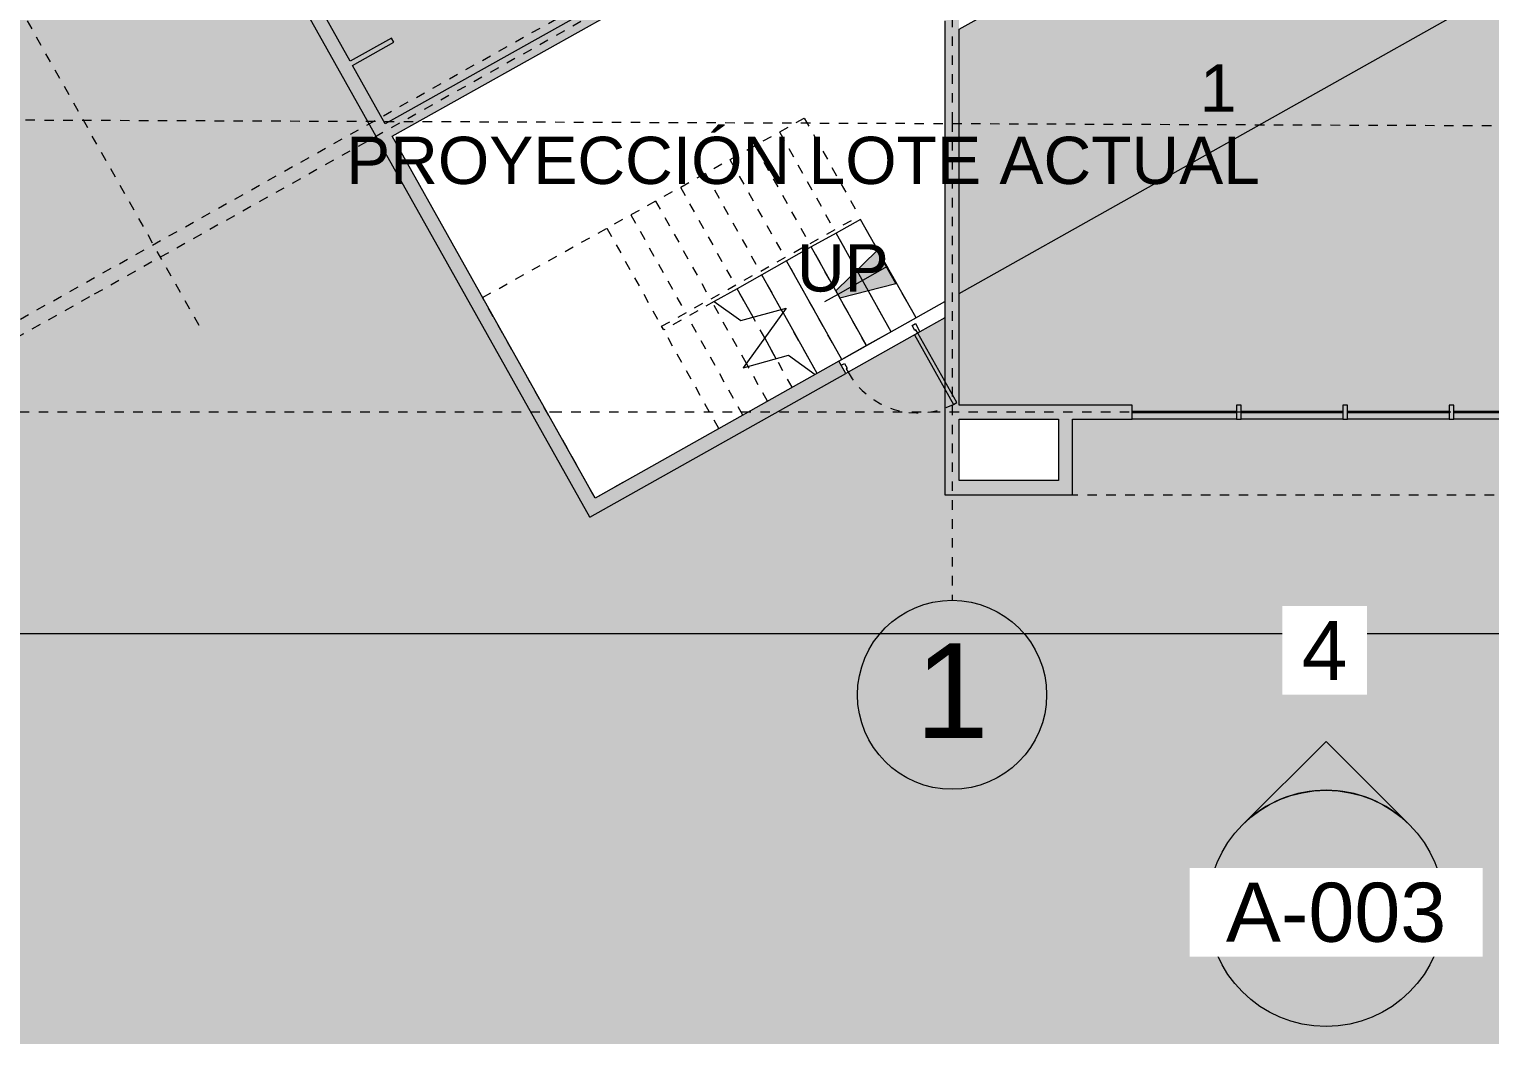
# Model space of a CAD drawing. Header units: metres. Extents: x -11.7 to 73.2, y 41.7 to 99.3.
# Drawn here: x 1.15 to 16.6, y 41.66 to 52.39 of the extents above; entities that cross this region are included whole.
import ezdxf

# ---------------------------------------------------------------- set-up
doc = ezdxf.new("R2010")
doc.units = ezdxf.units.M
for name, pattern in [('Basculante', [0.004, 0.0025, -0.0015]), ('Dash dot', [0.015875, 0.00635, -0.004763, 0, -0.004763]), ('LineaDiscontinua-1_5mm', [0.003, 0.0015, -0.0015]), ('LíneaDeRejilla', [0.021, 0.012, -0.003, 0.003, -0.003]), ('Oculto', [0.006, 0.004, -0.002]), ('Overhead', [0.004, 0.0025, -0.0015])]:
    doc.linetypes.add(name, pattern=pattern)
for name, color, linetype, lineweight in [('A-DETL', 3, 'Continuous', 5), ('A-DETL-GENF', 92, 'Continuous', 5), ('A-DETL-LNOC', 90, 'Oculto', 5), ('A-ESCA', 31, 'Continuous', 5), ('A-ESCA-ANNO', 31, 'Continuous', 5), ('A-ESCA-LNOC', 31, 'Basculante', 5), ('A-FLOR-PROY', 1, 'Overhead', 5), ('A-GLAZ-CURT', 52, 'Continuous', 9), ('A-GLAZ-CWMG', 51, 'Continuous', 13), ('A-MURO-ACHU', 111, 'Continuous', 9), ('A-PISO', 51, 'Continuous', 9), ('A-PISO-ACHU', 8, 'Continuous', 9), ('A-PUER', 31, 'Continuous', 5), ('A-PUER-MARC', 31, 'Continuous', 9), ('A-TEXT-NOTA', 2, 'Continuous', 5), ('A-TEXT-SIMB', 111, 'Continuous', 5), ('A-VENT-CORT', 52, 'Continuous', 5), ('A-VENT-CORT-MARC', 51, 'Continuous', 5), ('A-WALL', 113, 'Continuous', 18), ('S-ESCA-IDEN', 31, 'Continuous', 5), ('S-REJI', 1, 'Continuous', 5), ('S-REJI-IDEN', 1, 'Continuous', 5)]:
    doc.layers.add(name, color=color, linetype=linetype, lineweight=lineweight)
doc.styles.add('Arial', font='Arial.ttf', dxfattribs={"height": 0.5})
doc.styles.add('Arial_1', font='Arial.ttf', dxfattribs={"height": 0.625})
doc.styles.add('Arial_2', font='Arial.ttf', dxfattribs={"height": 1})

# ---------------------------------------------------------------- blocks, each defined once
blk = doc.blocks.new('Panel de sistema - Vidrio-10-1633779-Nivel 1')
at = {"layer": 'A-GLAZ-CURT'}
for p, q in [((0.55, 0.005), (-0.55, 0.005)), ((-0.55, 0.005), (-0.55, -0.005)), ((0.55, -0.005), (0.55, 0.005)), ((-0.55, -0.005), (0.55, -0.005))]:
    blk.add_line(p, q, dxfattribs=at)
blk = doc.blocks.new('Panel de sistema - Vidrio-10-1633780-Nivel 1')
at = {"layer": 'A-GLAZ-CURT'}
for p, q in [((0.5375, 0.005), (-0.5375, 0.005)), ((-0.5375, 0.005), (-0.5375, -0.005)), ((0.5375, -0.005), (0.5375, 0.005)), ((-0.5375, -0.005), (0.5375, -0.005))]:
    blk.add_line(p, q, dxfattribs=at)
blk = doc.blocks.new('Montante rectangular - 50x150-1633746-Nivel 1')
at = {"layer": 'A-GLAZ-CWMG'}
for p, q in [((-0.025, 0.075), (0.025, 0.075)), ((-0.025, -0.075), (-0.025, 0.075)), ((0.025, 0.075), (0.025, -0.075)), ((0.025, -0.075), (-0.025, -0.075))]:
    blk.add_line(p, q, dxfattribs=at)
blk = doc.blocks.new('Panel de sistema - Vidrio-10-1633763-Nivel 1')
at = {"layer": 'A-GLAZ-CURT'}
for p, q in [((0.5, 0.005), (-0.5, 0.005)), ((-0.5, 0.005), (-0.5, -0.005)), ((0.5, -0.005), (0.5, 0.005)), ((-0.5, -0.005), (0.5, -0.005))]:
    blk.add_line(p, q, dxfattribs=at)
blk = doc.blocks.new('Puerta-Batiente-HojaLisa - 900x2200-V7-Nivel 1')
at = {"layer": 'A-PUER'}
for p, q in [((-0.382, 0.919), (-0.422, 0.919)), ((-0.422, 0.919), (-0.422, 0.075)), ((-0.382, 0.075), (-0.382, 0.919)), ((-0.422, 0.075), (-0.382, 0.075))]:
    blk.add_line(p, q, dxfattribs=at)
at = {"layer": 'A-PUER', "linetype": 'LineaDiscontinua-1_5mm'}
blk.add_arc((-0.422, 0.075), 0.844, 360, 87.2835, dxfattribs=at)
at = {"layer": 'A-PUER-MARC'}
for p, q in [((-0.45, -0.025), (-0.45, 0.075)), ((-0.45, 0.075), (-0.422, 0.075)), ((-0.422, 0.075), (-0.422, 0.035)), ((-0.422, 0.035), (-0.41, 0.035)), ((-0.41, 0.035), (-0.41, -0.025)), ((0.41, 0.035), (0.422, 0.035)), ((0.41, -0.025), (0.41, 0.035)), ((0.422, 0.035), (0.422, 0.075)), ((0.422, 0.075), (0.45, 0.075)), ((0.45, 0.075), (0.45, -0.025)), ((-0.41, -0.025), (-0.45, -0.025)), ((0.45, -0.025), (0.41, -0.025))]:
    blk.add_line(p, q, dxfattribs=at)
blk = doc.blocks.new('Grid - 4mm-563819-Nivel 1')
at = {"layer": 'S-REJI-IDEN'}
blk.add_circle((0, 0), 0.004, dxfattribs=at)
blk = doc.blocks.new('Elevation - Flecha rellenada-118254-Nivel 1')
at = {"layer": 'A-TEXT-SIMB'}
blk.add_circle((0, 0), 0.005, dxfattribs=at)
blk = doc.blocks.new('Elevation - Flecha rellenada-117977-Nivel 1')
at = {"layer": 'A-TEXT-SIMB'}
h = blk.add_hatch(color=256, dxfattribs=at)
edge = h.paths.add_edge_path(flags=0)
edge.add_line((-0.003536, 0.003536), (0, 0.007071))
edge.add_line((0, 0.007071), (0.003536, 0.003536))
edge.add_arc((0, 0), 0.005, 45, 135)
for p, q in [((0, 0.007071), (-0.003536, 0.003536)), ((0, 0.007071), (-0.003536, 0.003536)), ((0.003536, 0.003536), (0, 0.007071)), ((0.003536, 0.003536), (0, 0.007071))]:
    blk.add_line(p, q, dxfattribs=at)
blk.add_arc((0, 0), 0.005, 45, 135, dxfattribs=at)
blk.add_arc((0, 0), 0.005, 45, 135, dxfattribs=at)

msp = doc.modelspace()

# ---------------------------------------------------------------- hatches: boundary and pattern name
at = {"layer": 'A-DETL-GENF'}
h = msp.add_hatch(color=7, dxfattribs=at)
h.paths.add_polyline_path([(4.917, 51.393), (7.972, 53.105), (7.582, 53.801), (6.404, 53.141), (6.493, 52.981), (6.45, 52.957), (6.336, 53.16), (7.558, 53.845), (7.167, 54.542), (5.99, 53.88), (6.086, 53.708), (6.043, 53.684), (5.922, 53.899), (7.273, 54.659), (8.173, 53.053), (12.576, 55.522), (12.502, 55.653), (12.677, 55.751), (11.479, 57.888), (9.734, 56.91), (10.932, 54.773), (11.107, 54.871), (11.18, 54.74), (9.215, 53.638), (7.869, 56.039), (8.417, 56.344), (8.49, 56.213), (8.509, 56.221), (9.682, 54.127), (9.25, 53.883), (9.272, 53.843), (10.802, 54.7), (9.604, 56.837), (9.188, 56.604), (9.114, 56.735), (12.827, 58.816), (12.9, 58.685), (11.959, 58.157), (13.157, 56.02), (13.837, 56.401), (13.079, 57.754), (13.428, 57.949), (14.186, 56.597), (14.884, 56.988), (13.686, 59.125), (13.598, 59.076), (13.524, 59.207), (14.528, 59.769), (14.601, 59.638), (14.514, 59.589), (15.712, 57.452), (16.628, 57.966), (15.43, 60.103), (15.299, 60.029), (15.225, 60.16), (15.836, 60.503), (17.107, 58.235), (18.821, 59.195), (17.55, 61.463), (17.681, 61.537), (18.952, 59.269), (20.806, 60.308), (20.5, 60.853), (20.631, 60.926), (20.937, 60.381), (22.18, 61.078), (20.982, 63.215), (19.739, 62.518), (20.191, 61.711), (20.06, 61.638), (19.535, 62.576), (21.039, 63.419), (22.311, 61.151), (25.037, 62.679), (23.839, 64.816), (21.898, 63.728), (21.824, 63.859), (23.895, 65.022), (23.455, 65.807), (22.91, 65.502), (22.837, 65.633), (23.382, 65.938), (21.638, 69.049), (1.261, 57.633), (1.268, 57.62), (2.145, 58.112), (2.219, 57.981), (1.462, 57.557), (2.834, 55.108), (3.003, 55.203), (3.028, 55.16), (2.859, 55.065), (3.347, 54.193), (4.816, 54.994), (4.292, 55.929), (6.019, 56.896), (6.833, 55.444), (6.702, 55.371), (5.962, 56.692), (5.244, 56.29), (5.738, 55.408), (5.766, 55.423), (5.79, 55.379), (5.546, 55.242), (5.521, 55.286), (5.695, 55.383), (5.201, 56.265), (4.496, 55.868), (5.021, 54.935), (3.421, 54.062), (4.18, 52.708), (4.616, 52.953), (4.64, 52.909), (4.204, 52.664), (4.547, 52.054), (4.982, 52.299), (5.007, 52.255), (4.571, 52.01), (4.857, 51.501)], flags=0)
h.paths.add_polyline_path([(10.327, 54.491), (9.153, 56.584), (9.589, 56.829), (10.763, 54.735), (10.699, 54.7)], flags=0)
h.paths.add_polyline_path([(4.052, 54.583), (3.559, 55.458), (3.55, 55.454), (3.526, 55.497), (3.769, 55.634), (3.794, 55.591), (3.602, 55.483), (4.095, 54.607)], flags=0)
h.paths.add_polyline_path([(6.313, 55.674), (6.288, 55.717), (6.445, 55.805), (6.47, 55.762), (6.337, 55.687)], flags=0)
h.paths.add_polyline_path([(7.429, 56.824), (6.621, 58.265), (6.624, 58.266), (6.551, 58.397), (6.547, 58.397), (5.69, 59.927), (5.708, 59.937), (5.634, 60.068), (5.748, 60.13), (7.486, 57.028), (8.235, 57.448), (8.308, 57.317), (7.472, 56.848)], flags=0)
h.paths.add_polyline_path([(4.108, 57.11), (4.083, 57.153), (5.308, 57.839), (5.332, 57.795), (4.127, 57.12)], flags=0)
h.paths.add_polyline_path([(15.363, 57.257), (15.363, 57.257), (15.363, 57.257)], flags=0)
h.paths.add_polyline_path([(5.448, 57.607), (4.517, 59.269), (4.648, 59.343), (5.506, 57.812), (5.766, 57.957), (5.839, 57.826), (5.498, 57.635)], flags=0)
h.paths.add_polyline_path([(3.79, 57.677), (3.668, 57.895), (3.712, 57.919), (3.713, 57.917), (4.9, 58.585), (4.924, 58.541), (3.737, 57.873), (3.834, 57.701)], flags=0)
h.paths.add_polyline_path([(9.093, 57.757), (9.02, 57.888), (9.015, 57.888), (7.35, 60.857), (7.482, 60.929), (8.279, 59.507), (8.79, 59.794), (8.864, 59.663), (8.701, 59.572), (9.483, 58.176), (9.134, 57.981), (9.147, 57.959), (10.025, 58.451), (10.098, 58.32), (9.114, 57.769)], flags=0)
h.paths.add_polyline_path([(3.407, 58.36), (3.285, 58.579), (3.329, 58.603), (3.451, 58.384)], flags=0)
h.paths.add_polyline_path([(10.897, 58.768), (10.823, 58.899), (11.702, 59.391), (11.689, 59.411), (11.341, 59.216), (10.559, 60.612), (10.404, 60.527), (10.33, 60.657), (10.834, 60.939), (10.036, 62.363), (10.167, 62.436), (11.832, 59.464), (12.661, 59.929), (12.734, 59.798), (10.982, 58.816)], flags=0)
h.paths.add_polyline_path([(9.561, 60.054), (9.488, 60.185), (9.491, 60.187), (8.693, 61.61), (8.823, 61.683), (9.622, 60.26), (9.633, 60.266), (9.706, 60.135), (9.622, 60.088)], flags=0)
h.paths.add_polyline_path([(13.52, 60.238), (11.78, 63.341), (11.911, 63.414), (13.577, 60.442), (14.406, 60.907), (14.479, 60.776), (13.577, 60.27)], flags=0)
h.paths.add_polyline_path([(15.264, 61.217), (13.525, 64.319), (13.656, 64.392), (15.395, 61.29)], flags=0)
h.paths.add_polyline_path([(14.456, 64.841), (14.383, 64.972), (17.211, 66.557), (17.285, 66.426), (14.503, 64.867)], flags=0)
h = msp.add_hatch(color=7, dxfattribs=at)
h.paths.add_polyline_path([(31.416, 54.567), (31.566, 54.567), (31.566, 54.467), (31.416, 54.467)], flags=0)
h.paths.add_polyline_path([(19.166, 54.567), (19.316, 54.567), (19.316, 54.467), (19.166, 54.467)], flags=0)
h.paths.add_polyline_path([(17.366, 54.567), (17.366, 54.467), (17.216, 54.467), (17.216, 54.567), (17.266, 54.567)], flags=0)
h.paths.add_polyline_path([(25.491, 48.267), (28.891, 48.267), (28.891, 48.402), (29.466, 48.402), (29.466, 51.062), (29.616, 51.062), (29.616, 48.402), (31.416, 48.402), (31.416, 50.162), (31.566, 50.162), (31.566, 48.267), (36.066, 48.267), (36.066, 48.417), (36.581, 48.417), (36.581, 48.267), (36.701, 48.267), (36.701, 55.917), (36.581, 55.917), (36.581, 55.767), (31.566, 55.767), (31.566, 55.467), (31.416, 55.467), (31.416, 54.567), (29.616, 54.567), (29.616, 55.467), (29.466, 55.467), (29.466, 55.767), (24.466, 55.767), (24.466, 48.342), (24.316, 48.342), (24.316, 55.767), (19.316, 55.767), (19.316, 55.467), (19.166, 55.467), (19.166, 54.567), (17.366, 54.567), (17.366, 55.467), (17.216, 55.467), (17.216, 55.767), (17.003, 55.767), (10.985, 52.394), (10.985, 48.417), (12.816, 48.417), (12.816, 48.267), (17.216, 48.267), (17.216, 51.062), (17.366, 51.062), (17.366, 48.402), (19.166, 48.402), (19.166, 50.162), (19.316, 50.162), (19.316, 48.402), (19.841, 48.402), (19.841, 48.267), (25.441, 48.267)], flags=0)
h.paths.add_polyline_path([(19.316, 50.962), (19.166, 50.962), (19.166, 53.677), (19.316, 53.677), (19.316, 51.062)], flags=0)
h.paths.add_polyline_path([(31.566, 50.962), (31.416, 50.962), (31.416, 53.677), (31.566, 53.677), (31.566, 51.062)], flags=0)
h.paths.add_polyline_path([(17.216, 51.862), (17.216, 53.677), (17.366, 53.677), (17.366, 51.862), (17.266, 51.862)], flags=0)
h.paths.add_polyline_path([(29.616, 51.862), (29.466, 51.862), (29.466, 53.677), (29.616, 53.677), (29.616, 52.471)], flags=0)
h.paths.add_polyline_path([(29.616, 54.467), (29.466, 54.467), (29.466, 54.567), (29.616, 54.567)], flags=0)
at = {"layer": 'A-MURO-ACHU'}
for points in [[(7.006, 47.36), (7.136, 47.433), (1.584, 57.338), (1.454, 57.265), (6.161, 48.867)], [(4.991, 51.262), (8.176, 53.048), (8.103, 53.179), (4.917, 51.393), (4.987, 51.267)], [(10.835, 47.467), (10.985, 47.468), (10.985, 52.566), (10.835, 52.482), (10.835, 47.468)], [(4.571, 52.01), (5.007, 52.255), (4.982, 52.299), (4.547, 52.054)], [(7.079, 47.229), (9.786, 48.751), (9.713, 48.882), (7.006, 47.36), (7.078, 47.231)], [(12.035, 48.267), (12.816, 48.267), (12.816, 48.417), (10.985, 48.417), (10.985, 48.267)], [(12.185, 47.467), (12.185, 48.267), (12.035, 48.267), (12.035, 47.467), (12.17, 47.467)], [(10.985, 47.467), (12.035, 47.468), (12.035, 47.617), (10.985, 47.617), (10.985, 47.468)]]:
    msp.add_hatch(color=256, dxfattribs=at).paths.add_polyline_path(points, flags=0)
at = {"layer": 'A-PISO-ACHU'}
h = msp.add_hatch(color=256, dxfattribs=at)
h.paths.add_polyline_path([(-5.714, 41.658), (19.599, 41.658), (19.605, 42.464), (40.933, 42.478), (40.946, 41.658), (44.914, 41.658), (44.914, 42.48), (49.914, 42.481), (49.914, 42.473), (54.904, 42.467), (54.904, 41.658), (54.914, 41.658), (54.914, 42.487), (58.671, 42.49), (57.849, 43.512), (57.759, 43.633), (57.679, 43.76), (57.608, 43.893), (57.547, 44.031), (57.497, 44.173), (57.458, 44.319), (57.43, 44.467), (57.413, 44.616), (57.408, 44.767), (57.416, 57.285), (57.416, 79.65), (59.917, 86.617), (59.925, 86.624), (59.917, 86.63), (59.917, 92.022), (59.937, 92.025), (59.938, 92.176), (59.913, 92.171), (59.911, 92.211), (59.893, 92.408), (59.857, 92.628), (59.826, 92.772), (59.775, 92.954), (59.72, 93.115), (59.744, 93.126), (59.671, 93.306), (59.587, 93.481), (59.489, 93.654), (59.488, 93.656), (59.386, 93.814), (59.271, 93.971), (59.146, 94.12), (59.012, 94.261), (58.87, 94.394), (58.719, 94.517), (58.562, 94.631), (58.397, 94.735), (58.227, 94.828), (58.05, 94.911), (57.87, 94.983), (57.685, 95.043), (57.496, 95.092), (57.305, 95.129), (57.079, 95.156), (56.886, 95.167), (56.707, 95.167), (56.506, 95.154), (56.311, 95.129), (56.119, 95.092), (55.93, 95.043), (55.744, 94.983), (55.563, 94.911), (55.393, 94.831), (25.532, 78.496), (-2.224, 62.875), (-2.521, 62.641), (-2.81, 62.398), (-3.092, 62.145), (-3.365, 61.884), (-3.63, 61.615), (-3.887, 61.338), (-4.184, 60.991), (-4.425, 60.691), (-4.656, 60.384), (-4.861, 60.093), (-5.072, 59.772), (-5.273, 59.444), (-5.464, 59.111), (-5.601, 58.856), (-5.77, 58.518), (-5.928, 58.175), (-6.075, 57.827), (-6.227, 57.429), (-6.336, 57.118), (26.988, 75.873), (54.461, 90.902), (54.461, 90.864), (54.482, 90.875), (54.482, 87.45), (54.461, 87.439), (54.461, 46.001), (-5.712, 46.001)], flags=0)
h.paths.add_polyline_path([(67.406, 45.89), (67.409, 50.912), (73.16, 50.909), (73.16, 51.904), (68.416, 51.907), (68.415, 93.643), (68.405, 93.658), (68.398, 93.655), (66.287, 95.202), (66.248, 95.297), (66.229, 95.323), (66.151, 95.451), (66.084, 95.584), (66.026, 95.722), (65.979, 95.864), (65.943, 96.009), (65.938, 96.009), (65.891, 96.157), (65.918, 96.156), (65.916, 97.029), (65.889, 97.163), (69.835, 99.325), (65.321, 99.325), (65.213, 99.199), (65.126, 99.017), (65.053, 98.836), (64.992, 98.651), (64.944, 98.462), (64.907, 98.27), (64.884, 98.083), (64.892, 96.089), (64.918, 95.908), (64.958, 95.718), (65.01, 95.53), (65.075, 95.346), (65.151, 95.167), (65.238, 94.993), (65.337, 94.825), (65.447, 94.664), (65.566, 94.511), (67.438, 93.14), (67.412, 55.141), (65.53, 53.447), (65.421, 53.313), (65.321, 53.172), (65.231, 53.023), (65.157, 52.879), (65.108, 52.773), (65.051, 52.623), (65.004, 52.469), (64.968, 52.313), (64.941, 52.154), (64.926, 51.995), (64.92, 50.253), (64.92, 49.186), (64.917, 49.186), (64.913, 47.95), (64.976, 47.772), (65.051, 47.597), (65.137, 47.428), (65.233, 47.265), (65.34, 47.108), (65.456, 46.957), (65.581, 46.815), (65.715, 46.681), (65.858, 46.555), (66.008, 46.439), (66.165, 46.333), (66.328, 46.236), (66.498, 46.151), (66.672, 46.076), (66.851, 46.012), (67.033, 45.96), (67.218, 45.919)], flags=0)
h.paths.add_polyline_path([(20.152, 57.717), (49.236, 57.717), (49.236, 71.036), (27.997, 59.062), (26.695, 61.379), (20.172, 57.728)], flags=0)
h.paths.add_polyline_path([(-9.942, 67.27), (-9.634, 67.277), (-9.331, 67.295), (-9.026, 67.325), (-8.723, 67.366), (-8.422, 67.419), (22.136, 84.617), (49.022, 99.325), (42.771, 99.325), (20.68, 87.24), (-11.749, 68.989), (-11.749, 67.478), (-11.725, 67.475), (-11.434, 67.435), (-11.123, 67.378), (-10.839, 67.317), (-10.554, 67.291), (-10.248, 67.275)], flags=0)
h = msp.add_hatch(color=256, dxfattribs=at)
h.paths.add_polyline_path([(36.012, 46.001), (54.461, 46.001), (54.461, 47.467), (53.111, 47.467), (53.111, 48.267), (31.566, 48.267), (31.566, 48.252), (28.891, 48.252), (28.891, 48.267), (19.841, 48.267), (19.841, 48.252), (17.216, 48.252), (17.216, 48.267), (12.185, 48.267), (12.185, 47.467), (10.835, 47.468), (10.835, 49.341), (7.078, 47.231), (1.251, 57.627), (54.482, 87.45), (54.482, 90.875), (26.928, 75.839), (-5.708, 57.472), (-5.685, 46.001), (30.706, 46.001)], flags=0)
h.paths.add_polyline_path([(54.311, 47.617), (54.311, 48.267), (53.261, 48.267), (53.261, 47.617)], flags=0)
at = {"layer": 'S-ESCA-IDEN'}
msp.add_hatch(color=256, dxfattribs=at).paths.add_polyline_path([(9.723, 49.551), (10.314, 49.702), (10.117, 50.052), (9.681, 49.626)], flags=0)

# ---------------------------------------------------------------- linework, layer by layer
at = {"layer": 'A-DETL', "linetype": 'Dash dot'}
msp.add_line((45.612, 51.259), (-5.904, 51.457), dxfattribs=at)
at = {"layer": 'A-DETL-LNOC'}
msp.add_line((-6.617, 45.023), (9.232, 53.907), dxfattribs=at)
at = {"layer": 'A-ESCA'}
for p, q in [((9.943, 50.382), (9.684, 50.237)), ((10.529, 49.341), (9.943, 50.382)), ((9.684, 50.237), (9.422, 50.09)), ((10.266, 49.193), (9.684, 50.237)), ((9.422, 50.09), (9.161, 49.943)), ((10.005, 49.046), (9.422, 50.09)), ((9.161, 49.943), (8.899, 49.795)), ((9.743, 48.899), (9.161, 49.943)), ((8.899, 49.795), (8.638, 49.648)), ((9.104, 49.429), (8.899, 49.795)), ((8.638, 49.648), (8.395, 49.512)), ((8.806, 49.346), (8.638, 49.648)), ((9.482, 48.752), (9.123, 49.395)), ((10.529, 49.341), (10.266, 49.193)), ((9.051, 48.907), (8.929, 49.127)), ((10.266, 49.193), (10.005, 49.046)), ((10.005, 49.046), (9.743, 48.899)), ((8.754, 48.825), (8.735, 48.858)), ((9.743, 48.899), (9.713, 48.882))]:
    msp.add_line(p, q, dxfattribs=at)
at = {"layer": 'A-ESCA', "linetype": 'Basculante'}
for p, q in [((10.529, 49.341), (9.943, 50.382)), ((10.266, 49.193), (9.684, 50.237)), ((10.005, 49.046), (9.422, 50.09)), ((9.743, 48.899), (9.161, 49.943)), ((9.104, 49.429), (8.899, 49.795)), ((8.806, 49.346), (8.638, 49.648)), ((9.482, 48.752), (9.123, 49.395)), ((9.051, 48.907), (8.929, 49.127)), ((8.754, 48.825), (8.735, 48.858))]:
    msp.add_line(p, q, dxfattribs=at)
at = {"layer": 'A-ESCA-ANNO'}
for p, q in [((8.395, 49.512), (8.675, 49.31)), ((8.675, 49.31), (9.157, 49.443)), ((9.157, 49.443), (8.7, 48.81)), ((8.7, 48.81), (9.182, 48.944)), ((9.182, 48.944), (9.463, 48.741))]:
    msp.add_line(p, q, dxfattribs=at)
at = {"layer": 'A-ESCA-LNOC'}
for p, q in [((5.945, 49.554), (9.348, 51.454)), ((9.348, 51.454), (9.927, 50.416)), ((9.086, 51.307), (9.665, 50.27)), ((9.086, 51.307), (9.665, 50.27)), ((8.824, 51.161), (9.403, 50.123)), ((8.824, 51.161), (9.403, 50.123)), ((8.562, 51.015), (9.141, 49.977)), ((8.562, 51.015), (9.141, 49.977)), ((8.3, 50.869), (8.879, 49.831)), ((8.3, 50.869), (8.879, 49.831)), ((8.038, 50.722), (8.617, 49.685)), ((8.038, 50.722), (8.617, 49.685)), ((7.776, 50.576), (8.355, 49.538)), ((7.776, 50.576), (8.355, 49.538)), ((7.514, 50.43), (8.093, 49.392)), ((7.514, 50.43), (8.093, 49.392)), ((7.839, 49.25), (9.927, 50.416)), ((7.26, 50.288), (7.839, 49.25)), ((7.26, 50.288), (7.839, 49.25)), ((7.137, 47.434), (5.945, 49.554)), ((8.395, 49.512), (7.861, 49.212)), ((8.735, 48.858), (8.376, 49.501)), ((8.735, 48.858), (8.376, 49.501)), ((9.123, 49.395), (9.104, 49.429)), ((9.123, 49.395), (9.104, 49.429)), ((8.697, 48.311), (8.114, 49.354)), ((8.697, 48.311), (8.114, 49.354)), ((8.929, 49.127), (8.806, 49.346)), ((8.929, 49.127), (8.806, 49.346)), ((7.861, 49.212), (7.839, 49.25)), ((8.443, 48.168), (7.839, 49.25)), ((8.443, 48.168), (7.839, 49.25)), ((8.959, 48.458), (8.754, 48.825)), ((8.959, 48.458), (8.754, 48.825)), ((9.22, 48.605), (9.051, 48.907)), ((9.22, 48.605), (9.051, 48.907)), ((7.429, 47.598), (7.137, 47.434))]:
    msp.add_line(p, q, dxfattribs=at)
at = {"layer": 'A-FLOR-PROY'}
msp.add_line((12.141, 47.467), (53.761, 47.467), dxfattribs=at)
at = {"layer": 'A-PISO'}
for p, q in [((10.985, 49.597), (17.216, 53.101)), ((9.713, 48.882), (10.835, 49.513)), ((10.835, 49.341), (10.571, 49.192)), ((10.546, 49.179), (9.811, 48.765)), ((13.916, 48.267), (12.816, 48.267)), ((15.041, 48.267), (13.966, 48.267)), ((16.166, 48.267), (15.091, 48.267)), ((17.216, 48.267), (16.216, 48.267)), ((-5.712, 46.001), (54.461, 46.001))]:
    msp.add_line(p, q, dxfattribs=at)
at = {"layer": 'A-WALL'}
for p, q in [((7.079, 47.229), (1.258, 57.614)), ((10.985, 52.394), (17.003, 55.767)), ((7.972, 53.105), (4.917, 51.393)), ((4.991, 51.262), (8.176, 53.048)), ((4.547, 52.054), (4.204, 52.664)), ((10.835, 52.482), (10.835, 47.467)), ((10.985, 48.417), (10.985, 52.394)), ((4.982, 52.299), (4.547, 52.054)), ((4.571, 52.01), (5.007, 52.255)), ((5.007, 52.255), (4.982, 52.299)), ((4.917, 51.393), (4.571, 52.01)), ((7.136, 47.433), (4.991, 51.262)), ((9.713, 48.882), (7.136, 47.433)), ((9.786, 48.751), (9.713, 48.882)), ((7.079, 47.229), (9.786, 48.751)), ((12.816, 48.417), (10.985, 48.417)), ((12.816, 48.267), (12.816, 48.417)), ((10.985, 47.617), (10.985, 48.267)), ((10.985, 48.267), (12.035, 48.267)), ((12.035, 48.267), (12.035, 47.617)), ((12.185, 48.267), (12.816, 48.267)), ((12.185, 47.467), (12.185, 48.267)), ((12.035, 47.617), (10.985, 47.617)), ((10.835, 47.467), (12.185, 47.467))]:
    msp.add_line(p, q, dxfattribs=at)
at = {"layer": 'S-ESCA-IDEN'}
for p, q in [((10.117, 50.052), (9.681, 49.626)), ((10.314, 49.702), (10.117, 50.052)), ((9.963, 49.736), (9.702, 49.588)), ((10.224, 49.882), (9.963, 49.736)), ((9.702, 49.588), (9.561, 49.51)), ((9.681, 49.626), (9.723, 49.551)), ((9.723, 49.551), (10.314, 49.702))]:
    msp.add_line(p, q, dxfattribs=at)
at = {"layer": 'S-REJI', "linetype": 'LíneaDeRejilla'}
for p, q in [((50.427, 76.824), (1.79, 49.561)), ((10.91, 56.517), (10.91, 51.46)), ((2.948, 49.259), (-0.118, 54.705)), ((10.91, 51.46), (10.91, 51.409)), ((10.91, 51.409), (10.91, 46.351)), ((1.79, 49.561), (-3.662, 46.505)), ((6.753, 48.342), (0.503, 48.342)), ((50.384, 48.342), (6.753, 48.342))]:
    msp.add_line(p, q, dxfattribs=at)

# ---------------------------------------------------------------- block references
at = {"layer": 'A-PUER', "rotation": 209.3467899072184}
msp.add_blockref('Puerta-Batiente-HojaLisa - 900x2200-V7-Nivel 1', (10.142, 49.037), dxfattribs=at)
at = {"layer": 'A-TEXT-SIMB', "xscale": 249.9999999999999, "yscale": 249.9999999999999, "zscale": 249.9999999999999}
for name in ['Elevation - Flecha rellenada-117977-Nivel 1', 'Elevation - Flecha rellenada-118254-Nivel 1']:
    msp.add_blockref(name, (14.864, 43.091), dxfattribs=at)
at = {"layer": 'A-VENT-CORT'}
for name, p in [('Panel de sistema - Vidrio-10-1633779-Nivel 1', (13.366, 48.342)), ('Panel de sistema - Vidrio-10-1633780-Nivel 1', (14.504, 48.342)), ('Panel de sistema - Vidrio-10-1633780-Nivel 1', (15.629, 48.342)), ('Panel de sistema - Vidrio-10-1633763-Nivel 1', (16.716, 48.342))]:
    msp.add_blockref(name, p, dxfattribs=at)
at = {"layer": 'A-VENT-CORT-MARC', "extrusion": (0, 0, -1), "rotation": 180}
for p in [(-13.941, 48.342), (-15.066, 48.342), (-16.191, 48.342)]:
    msp.add_blockref('Montante rectangular - 50x150-1633746-Nivel 1', p, dxfattribs=at)
at = {"layer": 'S-REJI-IDEN', "xscale": 249.9999999999999, "yscale": 249.9999999999999, "zscale": 249.9999999999999, "rotation": 180}
msp.add_blockref('Grid - 4mm-563819-Nivel 1', (10.91, 45.351), dxfattribs=at)

# ---------------------------------------------------------------- texts
at = {"layer": 'A-TEXT-NOTA', "color": 7, "insert": (13.53, 52.021), "char_height": 0.5, "width": 0.48101, "attachment_point": 1, "rotation": 359.9308, "style": 'Arial'}
msp.add_mtext('1', dxfattribs=at)
at = {"layer": 'A-TEXT-NOTA', "color": 7, "insert": (4.503, 51.256), "char_height": 0.5, "width": 11.90506, "attachment_point": 1, "style": 'Arial'}
msp.add_mtext('PROYECCIÓN LOTE ACTUAL', dxfattribs=at)
at = {"layer": 'S-ESCA-IDEN', "insert": (9.27, 50.118), "char_height": 0.5, "width": 1.15839, "attachment_point": 1, "line_spacing_factor": 0.941778, "style": 'Arial'}
msp.add_mtext('UP', dxfattribs=at)
at = {"layer": 'S-REJI-IDEN', "insert": (10.91, 45.895), "char_height": 1, "width": 0.93044, "attachment_point": 2, "line_spacing_factor": 0.941778, "style": 'Arial_2'}
msp.add_mtext('1', dxfattribs=at)

# ---------------------------------------------------------------- next in the draw order: texts
at = {"layer": 'A-TEXT-SIMB', "char_height": 0.625, "attachment_point": 2, "line_spacing_factor": 0.941778, "style": 'Arial_1', "bg_fill": 3, "box_fill_scale": 1.25, "bg_fill_color": 256, "bg_fill_true_color": 13158600, "bg_fill_transparency": 0}
for s, insert, width in [('4', (14.849, 46.133), 0.58154), ('A-003', (14.97, 43.363), 2.78529)]:
    msp.add_mtext(s, dxfattribs=dict(at, insert=insert, width=width))

doc.saveas('drawing.dxf')
